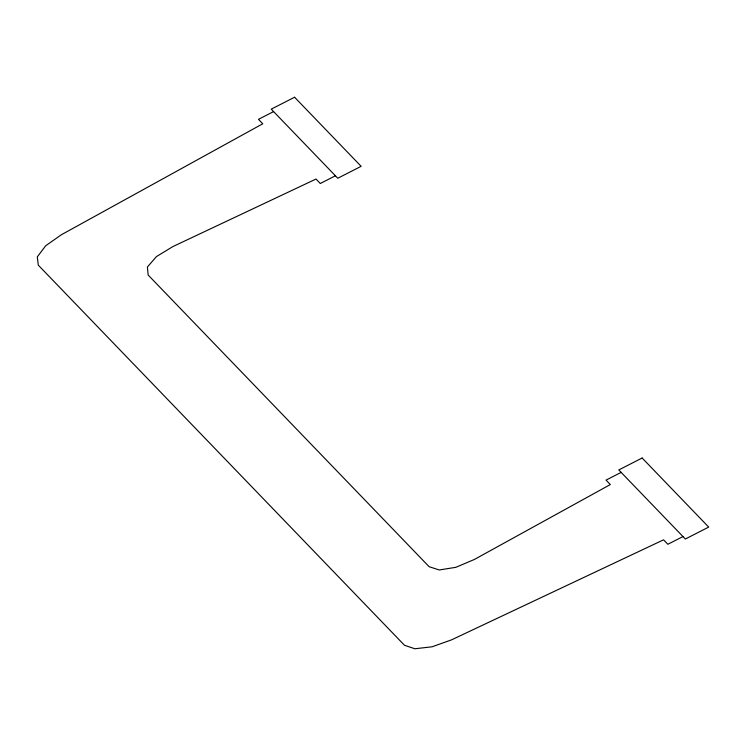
<?xml version="1.0" encoding="UTF-8"?>
<svg xmlns="http://www.w3.org/2000/svg" width="746" height="746" viewBox="0 0 746 746"><rect width="100%" height="100%" fill="white"/><g stroke="black" fill="none" stroke-linecap="round" stroke-linejoin="round"><path stroke-width="1.12" d="M273.595 111.611L258.47 119.323L262.76 123.78L61.303 234.785L45.72 245.742L37.3 256.857L38.288 265.147L404.472 645.262L414.851 648.768L432.074 646.791L451.535 639.863L663.567 539.824L667.856 544.282L682.982 536.56M335.42 175.776L320.295 183.497L316.006 179.049L172.951 246.544L156.483 256.559L147.4 266.993L148.156 275.041L429.137 566.708L439.273 569.972L455.843 567.314L474.4 559.453L610.321 484.564L606.032 480.107L621.157 472.386M294.586 97.232L271.236 109.149L337.789 178.238L361.139 166.321L294.586 97.232M642.147 458.007L618.788 469.933L685.341 539.013L708.7 527.096L642.147 458.007"/></g></svg>
